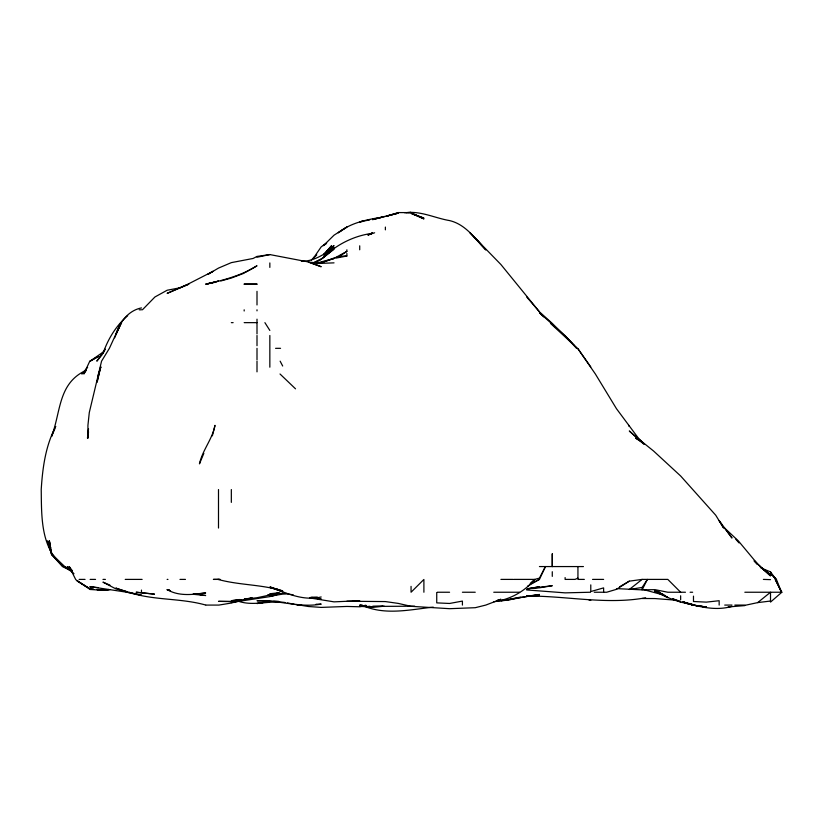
<?xml version="1.0" encoding="UTF-8"?>
<svg xmlns="http://www.w3.org/2000/svg" width="823" height="823" viewBox="0 0 823 823"><rect width="100%" height="100%" fill="white"/><g stroke="black" fill="none" stroke-linecap="round" stroke-linejoin="round"><path stroke-width="1.23" d="M88.462 431.19L87.927 438.186L87.927 425.347L89.296 412.518L101.558 361.163L109.397 348.324L121.176 322.647L114.634 337.821M88.524 428.855L87.485 438.186L88.524 432.353M97.875 378.673L100.653 366.996L97.135 382.17L98.472 374.002L100.951 366.996M212.365 435.851L214.998 425.347C212.375 439.266 202.479 450.047 199.454 463.863L203.837 453.36M54.894 428.66L51.602 436.385C61.015 411.551 57.98 383.158 86.209 370.257M527.666 586.151L539.435 579.402L545.443 566.563L539.435 578.127L534.693 579.402L513.758 579.402M55.779 426.437C45.522 445.685 42.559 468.05 41.222 489.541C41.623 516.278 40.348 548.478 63.865 566.563L69.111 568.96M121.66 322.647L115.796 334.591C119.448 322.359 128.326 310.477 141.474 307.915M105.128 349.384L102.957 353.643C107.813 339.22 116.125 325.641 127.688 315.682M105.128 349.199L96.826 361.163L102.196 354.651M685.446 592.241L667.813 592.241L654.974 589.649L642.135 589.865L642.135 587.457L647.382 579.402L642.135 589.865L616.458 588.61M85.921 370.844L83.812 374.002L89.779 361.163L98.678 356.256M323.614 254.821L331.669 245.624L323.614 254.544M87.619 367.377L81.796 374.002L85.489 371.235M311.31 260.089L314.479 256.848M142.41 309.808L154.93 296.98L167.141 290.241L179.98 287.813L188.868 284.141L167.141 293.369L188.014 284.141L213.064 271.302L207.777 274.46M316.762 254.873L313.224 258.463L321.196 246.859L326.68 242.98M530.197 583.486L534.693 579.402C524.632 591.624 509.632 599.761 493.913 601.716M323.943 254.739L334.035 245.624L323.943 254.482M322.122 258.463L313.707 263.072L321.196 259.266L334.035 249.05L322.204 258.463C335.815 244.915 353.448 235.79 372.541 233.29L367.881 234.864L374.63 232.786M761.172 568.014L770.513 571.892L776.027 579.402L770.513 573.292L776.418 579.402L781.449 592.241L775.204 579.402L781.85 592.241L770.513 602.097L770.513 592.241L757.674 602.611L746.173 605.08L734.816 605.08M680.642 592.241L667.813 579.402L642.135 579.402L629.297 589.474L642.135 587.457M102.957 352.203L90.118 361.163L98.678 356.369M324.159 254.801L334.035 247.816C324.097 254.06 313.707 261.704 301.352 261.148M245.069 272.557L257.002 265.778C241.551 275.52 223.969 280.015 206.367 284.141L218.496 281.116L205.657 284.141L214.998 282.31M326.309 243.639L323.408 245.624L334.035 235.183L346.874 227.035L338.274 232.786C350.639 222.827 366.564 219.607 381.882 217.251L372.541 219.638L398.219 213.136L387.715 215.893M340.506 255.634L346.874 251.385L346.874 249.801M642.135 579.402L629.297 581.151L616.458 589.34L606.685 592.241L594.268 592.241M370.401 234.133L372.541 232.786L368.262 235.203M207.674 274.46L218.496 268.092L231.335 262.63L253.103 258.463L257.002 256.437L269.841 254.574L308.358 261.951L321.196 266.734L308.358 262.064L321.196 263.35L334.035 262.856M619.668 586.748L629.297 581.151M335.105 257.815L346.874 251.385M530.876 583.651L539.435 579.402M313.028 262.887L321.196 259.266M577.941 578.147L575.04 579.402L565.113 579.402L565.113 577.571M316.526 263.545C326.916 262.115 335.949 255.48 346.874 256.025L346.874 253.463M244.174 273.185L231.335 278.04L220.831 280.972M316.526 263.144L334.035 258.463L321.196 262.825L316.526 263.267M386.553 216.14L398.219 212.581L411.058 212.601L423.896 218.918L411.058 213.301L423.896 218.105L412.22 213.929M240.666 600.523L231.335 603.033L218.897 605.08L206.028 605.08M276.847 594.762L269.841 596.613L231.335 602.518L240.666 600.379M520.764 597.066L510.26 599.134M497.421 600.193L500.919 599.288L485.786 605.08L475.241 607.703L449.574 608.691L411.058 606.314L398.219 603.403L385.38 601.572L346.874 601.243M386.553 216.027L398.219 213.034M286.414 593.445L269.841 596.305L273.349 595.461M372.541 219.319L385.38 216.336M251.169 597.971L244.174 599.195L257.002 597.735L279.1 593.033M269.841 595.142L279.182 592.982L267.506 595.05M645.633 597.807C606.181 604.956 566.409 595.77 526.597 596.047L539.435 595.42C525.043 595.194 511.422 600.831 497.071 600.996M240.666 599.586L231.335 601.592L218.496 601.356L231.335 601.438L240.666 599.545M257.002 257.239L269.841 254.574M252.342 597.91L244.174 599.586L231.335 600.697L239.503 599.514M513.758 599.072L500.919 600.697L539.435 594.494L526.597 596.294M366.019 605.563L359.713 606.777L346.874 606.448L321.196 607.405L308.358 606.5L296.743 604.596M336.37 258.021L346.874 256.025M526.597 589.206L539.435 586.748L527.759 588.651L539.435 587.817L552.274 585.719L535.578 587.715M363.21 221.387L359.713 221.778L369.671 219.947M731.997 606.366C715.691 611.18 698.789 606.746 682.977 602.117L693.48 605.08L706.319 607.045L693.48 605.214L683.09 602.055M406.387 212.663C421.098 210.904 435.223 218.167 449.574 220.585C465.705 224.391 475.118 238.588 485.837 249.935L470.026 232.786L500.919 264.533L539.435 311.814L552.274 323.388L574.392 345.65M366.019 605.45L359.713 606.376L372.541 607.024M359.713 221.778L363.21 221.274M414.71 606.201L372.541 606.407L382.818 606.14M108.79 589.556L102.957 590.286L90.118 589.484L77.28 580.771L87.979 587.571M757.674 602.611L770.513 601.037M108.79 589.515L102.957 590.214L97.124 589.638M744.836 605.605L728.149 606.952M408.722 212.694L411.058 212.416L404.638 212.725M276.847 592.992L269.841 593.764L282.68 593.404L293.183 594.782M366.019 605.347L359.713 606.026L365.546 605.656M433.227 607.127C410.512 609.596 386.429 615.234 364.414 606.304M384.218 606.191L372.541 607.395L359.713 605.08L362.274 605.1M109.963 589.659L102.957 590.338L97.124 589.7M321.196 596.963C303.594 601.202 286.939 593.568 271.014 587.138M590.492 592.241L565.113 592.858L526.597 589.937M316.063 263.576L321.196 263.35M353.293 600.975L359.713 600.708L334.035 601.86L309.52 597.889M316.063 604.247L321.196 604.103C299.572 608.053 278.606 599.946 257.002 600.739L278.832 601.51L273.699 601.222M310.929 597.241L317.349 597.066M332.718 258.463L334.035 258.463M139.241 309.808L141.474 309.808M231.335 322.647L233.125 322.647M244.174 322.647L257.002 322.647M275.592 348.324L280.55 348.324M539.435 566.563L583.435 566.563M79.101 579.402L85.067 579.402M90.118 579.402L95.55 579.402M102.957 579.402L105.406 579.402M125.219 579.402L142.122 579.402M167.141 579.402L167.954 579.402M179.98 579.402L185.453 579.402M500.919 579.402L513.089 579.402M584.33 579.402L577.941 579.402L577.941 566.563M592.55 579.402L603.619 579.402M437.291 592.241L449.574 592.241M462.413 592.241L475.241 592.241M493.759 592.241L519.601 592.241M690.116 592.241L692.627 592.241M744.836 592.241L781.85 592.241M724.713 605.08L731.997 605.08M642.135 598.506L654.974 598.558L675.508 600.152M763.384 579.402L770.513 579.649M128.635 592.488L90.118 586.665L90.118 589.484M295.519 604.514L301.249 605.08L296.661 604.504M90.118 586.665L98.287 587.663M311.855 597.776L321.196 599.031L311.855 597.447M169.476 590.184L167.141 589.865L170.536 590.76M706.319 607.045L693.48 605.183L683.111 602.179M193.991 593.805L197.489 594.319M199.824 594.669L205.657 595.523L192.819 594.257L205.657 592.951C192.921 594.597 178.694 596.582 167.141 589.556L169.404 590.235M285.015 602.498C269.553 600.204 253.505 606.489 238.331 601.212M287.35 602.94L294.356 604.288M217.807 579.402L218.496 579.546C239.555 585.266 261.827 584.402 282.68 590.924L269.841 587.159L282.68 591.675L269.841 587.313L278.009 589.412M659.12 592.241L667.813 597.642L654.974 590.605L659.058 592.241L654.974 590.698C666.671 598.126 679.716 602.662 693.48 604.72L684.15 602.158M205.657 605.039C180.412 597.889 153.654 600.625 128.635 592.241L141.474 595.132L128.635 592.704L115.796 588.095L127.462 591.86L115.796 588.836L102.957 582.139L109.963 585.143M368.858 606.191L371.317 606.746M665.478 595.585L643.257 589.515M654.974 591.181L659.058 592.241M682.884 601.983L692.956 605.08M654.974 591.037L658.873 592.241L654.974 590.564M680.642 601.459L672.473 598.743L680.642 601.983M656.847 592.241L663.42 594.587L654.974 591.47L666.712 596.696M588.445 599.617L590.78 600.461M70.284 570.421L62.404 566.563L51.602 554.435L47.271 540.886L51.602 553.725L64.441 566.563L72.342 572.17M68.721 568.57L64.441 566.563L51.602 554.795L49.39 540.886L50.604 547.892M643.915 443.618L635.716 438.186L642.135 441.807L653.585 451.025L680.642 475.982L715.732 515.219L723.623 528.047L719.158 520.558L731.997 538.026L724.631 528.047L738.334 540.886L757.674 564.094L770.513 575.905L760.051 566.563L770.513 574.619L760.534 567.294M87.979 587.632L77.28 581.141L75.634 579.402L69.214 566.563L72.146 570.493M643.998 444.379L629.297 430.995L642.135 442.002L638.401 438.186L616.458 408.681L595.368 374.002L577.941 348.736L550.474 323.408M552.274 554.023L552.274 566.563L552.274 553.725M636.93 438.186L642.135 442.002M754.712 561.019L760.452 566.563M71.868 570.709L67.352 566.563L73.977 573.765M735.741 539.158L739.054 542.933M543.664 316.855L539.435 312.719L565.113 335.691L576.707 348.324L565.113 336.34L571.862 343.191M754.135 560.936L757.674 564.547L754.31 560.936M295.519 388.826L280.026 374.002M539.435 311.814L526.699 296.98M475.241 238.022L482.072 245.624M577.941 348.736L590.78 366.955M264.903 322.647L269.841 330.435M280.139 361.163L282.68 366.019M770.513 572.098L771.871 575.236L770.513 571.995M50.615 547.84L49.123 540.886L51.386 552.562L51.005 550.227M719.158 605.08L719.158 600.718L706.319 602.127L693.48 601.5L693.48 596.13M680.642 595.78L680.642 599.73M603.619 592.241L603.619 587.889L590.78 591.552L590.78 584.875M552.274 571.718L552.274 576.378M462.413 605.08L462.413 601.088L449.574 603.465L436.735 602.878L436.735 592.642M423.896 592.241L423.896 579.454L411.058 592.241L411.058 586.377M385.38 227.076L385.38 229.854M359.713 245.82L359.713 249.791M269.841 262.938L269.841 267.403M269.841 335.486L269.841 367.192M257.002 291.332L257.002 304.963M257.002 309.808L257.002 310.857M257.002 319.17L257.002 333.922M257.002 335.486L257.002 345.701M257.002 348.324L257.002 359.795M257.002 361.163L257.002 371.862M244.174 309.808L244.174 310.991M231.335 489.541L231.335 502.38M218.496 489.541L218.496 528.047M141.474 590.07L141.474 592.241M244.194 284.141L257.002 284.141L244.174 284.141M269.841 601.387L257.002 603.526L269.841 601.387M365.546 605.8L359.713 606.376L365.546 605.769M218.496 579.382L213.373 579.402L220.122 579.402L218.496 579.382M154.302 594.103L136.279 592.241L154.302 594.103M93.616 589.289L90.118 588.939L93.616 589.319M629.297 426.129L628.659 425.347L629.297 426.18"/></g></svg>
